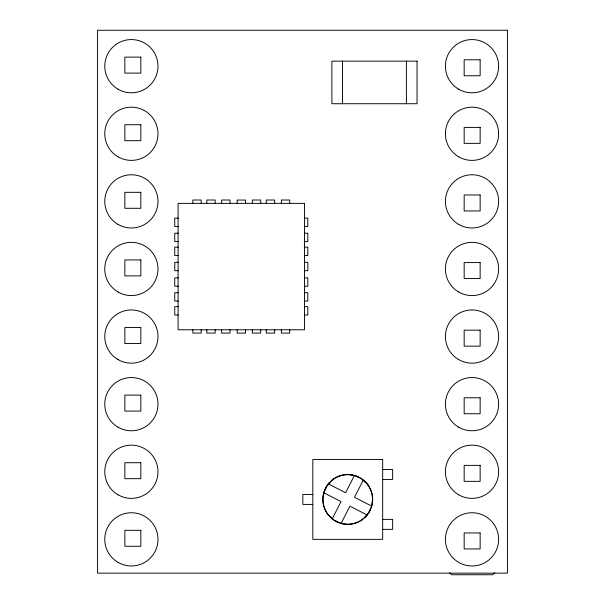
<?xml version="1.0" encoding="UTF-8"?>
<svg xmlns="http://www.w3.org/2000/svg" width="605" height="605" viewBox="0 0 605 605"><rect width="100%" height="100%" fill="white"/><g stroke="black" fill="none" stroke-linecap="round" stroke-linejoin="round"><path stroke-width="0.91" d="M372.491 500.501L371.379 506.861L368.657 512.722L364.505 517.676M332.357 518.561L341.046 501.613L324 492.878M354.341 475.689L345.599 492.735L328.659 484.045M341.19 523.212L349.924 506.166L366.872 514.855M363.166 480.347L354.477 497.287L371.523 506.03M494.648 572.754L492.651 574.75L451.663 574.75L449.666 572.754M328.742 483.274L333.574 478.903M361.926 519.967L366.759 515.596M178.278 218.133L174.732 218.133L174.732 226.489L178.278 226.489M304.247 218.133L307.801 218.133L307.801 226.489L304.247 226.489M178.278 233.212L174.732 233.212L174.732 241.569L178.278 241.569M304.247 233.212L307.801 233.212L307.801 241.569L304.247 241.569M178.278 247.15L174.732 247.15L174.732 255.507L178.278 255.507M304.247 247.15L307.801 247.15L307.801 255.507L304.247 255.507M178.331 262.336L174.785 262.336L174.785 270.692L178.331 270.692M304.3 262.336L307.847 262.336L307.847 270.692L304.3 270.692M178.278 277.869L174.732 277.869L174.732 286.226L178.278 286.226M304.247 277.869L307.801 277.869L307.801 286.226L304.247 286.226M178.278 292.699L174.732 292.699L174.732 301.056L178.278 301.056M304.247 292.699L307.801 292.699L307.801 301.056L304.247 301.056M178.278 306.659L174.732 306.659L174.732 315.008L178.278 315.008M304.247 306.659L307.801 306.659L307.801 315.008L304.247 315.008M382.67 469.488L392.653 469.488L392.653 479.47L382.67 479.47M312.815 494.436L302.833 494.436L302.833 504.419L312.815 504.419M382.67 519.385L392.653 519.385L392.653 529.367L382.67 529.367M365.987 482.707L361.034 478.563L355.173 475.84L348.813 474.721A24.752 24.752 0 0 0 331.018 481.225L326.874 486.178L324.151 492.039L323.032 498.407A24.752 24.752 0 0 0 329.536 516.194L334.489 520.345L340.35 523.068L346.718 524.18A24.752 24.752 0 0 0 368.657 512.722M363.915 480.43L368.286 485.263M327.222 513.607L331.585 518.44M406.401 61.143L406.401 103.727M342.528 61.143L342.528 103.727M289.727 203.567L289.727 200.013L281.37 200.013L281.37 203.567M289.727 329.528L289.727 333.083L281.37 333.083L281.37 329.528M274.647 203.567L274.647 200.013L266.298 200.013L266.298 203.567M274.647 329.528L274.647 333.083L266.298 333.083L266.298 329.528M260.71 203.567L260.71 200.013L252.353 200.013L252.353 203.567M260.71 329.528L260.71 333.083L252.353 333.083L252.353 329.528M245.532 203.613L245.532 200.066L237.175 200.066L237.175 203.613M245.532 329.581L245.532 333.128L237.175 333.128L237.175 329.581M229.998 203.567L229.998 200.013L221.642 200.013L221.642 203.567M229.998 329.528L229.998 333.083L221.642 333.083L221.642 329.528M215.161 203.567L215.161 200.013L206.804 200.013L206.804 203.567M215.161 329.528L215.161 333.083L206.804 333.083L206.804 329.528M201.208 203.567L201.208 200.013L192.851 200.013L192.851 203.567M201.208 329.528L201.208 333.083L192.851 333.083L192.851 329.528M367.25 483.879A24.949 24.949 0 0 1 372.287 503.927A24.949 24.949 0 0 1 365.39 517.078M362.561 519.514A24.949 24.949 0 0 1 331.464 518.341M328.243 514.991A24.949 24.949 0 0 1 329.46 482.457M331.464 480.529A24.949 24.949 0 0 1 365.39 481.792M363.287 480.181A24.752 24.752 0 0 1 372.347 502.339M372.06 504.177A24.752 24.752 0 0 1 371.636 505.984M370.396 509.463A24.752 24.752 0 0 1 369.133 511.936M343.958 523.907A24.752 24.752 0 0 1 342.127 523.552M337.756 522.092A24.752 24.752 0 0 1 335.276 520.822M332.969 519.294A24.752 24.752 0 0 1 330.837 517.509M323.183 496.569A24.752 24.752 0 0 1 323.471 494.731M324.439 491.169A24.752 24.752 0 0 1 326.39 486.964M327.918 484.658A24.752 24.752 0 0 1 329.71 482.525M351.573 475.001A24.752 24.752 0 0 1 353.396 475.348M356.05 476.127A24.752 24.752 0 0 1 358.614 477.209M507.421 30.25L97.579 30.25L97.579 573.154L507.421 573.154L507.421 30.25M140.829 57.127L124.857 57.127L124.857 73.099L140.829 73.099L140.829 57.127M480.143 59.789L464.171 59.789L464.171 75.761L480.143 75.761L480.143 59.789M417.049 61.143L331.888 61.143L331.888 103.727L417.049 103.727L417.049 61.143M140.829 124.728L124.857 124.728L124.857 140.693L140.829 140.693L140.829 124.728M480.143 127.39L464.171 127.39L464.171 143.355L480.143 143.355L480.143 127.39M140.829 192.322L124.857 192.322L124.857 208.294L140.829 208.294L140.829 192.322M480.143 194.984L464.171 194.984L464.171 210.948L480.143 210.948L480.143 194.984M304.496 203.363L178.082 203.363L178.082 329.778L304.496 329.778L304.496 203.363M140.829 259.923L124.857 259.923L124.857 275.888L140.829 275.888L140.829 259.923M480.143 262.578L464.171 262.578L464.171 278.55L480.143 278.55L480.143 262.578M140.829 327.517L124.857 327.517L124.857 343.481L140.829 343.481L140.829 327.517M480.143 330.179L464.171 330.179L464.171 346.143L480.143 346.143L480.143 330.179M140.829 395.11L124.857 395.11L124.857 411.082L140.829 411.082L140.829 395.11M480.143 397.772L464.171 397.772L464.171 413.744L480.143 413.744L480.143 397.772M382.678 459.513L312.823 459.513L312.823 539.358L382.678 539.358L382.678 459.513M140.829 462.712L124.857 462.712L124.857 478.676L140.829 478.676L140.829 462.712M480.143 465.374L464.171 465.374L464.171 481.338L480.143 481.338L480.143 465.374M140.829 530.305L124.857 530.305L124.857 546.277L140.829 546.277L140.829 530.305M480.143 532.967L464.171 532.967L464.171 548.939L480.143 548.939L480.143 532.967M453.205 558.173A26.612 26.612 0 0 0 497.733 546.239A26.612 26.612 0 0 0 465.139 513.645A26.612 26.612 0 0 0 453.205 558.173M458.719 156.824A26.612 26.612 0 0 0 498.633 133.773A26.612 26.612 0 0 0 458.719 110.73A26.612 26.612 0 0 0 458.719 156.824M458.719 292.018A26.612 26.612 0 0 0 498.633 268.968A26.612 26.612 0 0 0 458.719 245.917A26.612 26.612 0 0 0 458.719 292.018M458.719 224.417A26.612 26.612 0 0 0 498.633 201.374A26.612 26.612 0 0 0 458.719 178.324A26.612 26.612 0 0 0 458.719 224.417M458.719 359.612A26.612 26.612 0 0 0 498.633 336.562A26.612 26.612 0 0 0 458.719 313.519A26.612 26.612 0 0 0 458.719 359.612M458.719 427.206A26.612 26.612 0 0 0 498.633 404.163A26.612 26.612 0 0 0 458.719 381.112A26.612 26.612 0 0 0 458.719 427.206M458.719 494.807A26.612 26.612 0 0 0 498.633 471.756A26.612 26.612 0 0 0 458.719 448.713A26.612 26.612 0 0 0 458.719 494.807M458.719 89.222A26.612 26.612 0 0 0 498.633 66.179A26.612 26.612 0 0 0 458.719 43.129A26.612 26.612 0 0 0 458.719 89.222M118.073 562.4A26.612 26.612 0 0 0 157.988 539.358A26.612 26.612 0 0 0 118.073 516.307A26.612 26.612 0 0 0 118.073 562.4M118.073 156.824A26.612 26.612 0 0 0 157.988 133.773A26.612 26.612 0 0 0 118.073 110.73A26.612 26.612 0 0 0 118.073 156.824M118.073 292.018A26.612 26.612 0 0 0 157.988 268.968A26.612 26.612 0 0 0 118.073 245.917A26.612 26.612 0 0 0 118.073 292.018M118.073 224.417A26.612 26.612 0 0 0 157.988 201.374A26.612 26.612 0 0 0 118.073 178.324A26.612 26.612 0 0 0 118.073 224.417M118.073 359.612A26.612 26.612 0 0 0 157.988 336.562A26.612 26.612 0 0 0 118.073 313.519A26.612 26.612 0 0 0 118.073 359.612M118.073 427.206A26.612 26.612 0 0 0 157.988 404.163A26.612 26.612 0 0 0 118.073 381.112A26.612 26.612 0 0 0 118.073 427.206M118.073 494.807A26.612 26.612 0 0 0 157.988 471.756A26.612 26.612 0 0 0 118.073 448.713A26.612 26.612 0 0 0 118.073 494.807M118.073 89.222A26.612 26.612 0 0 0 157.988 66.179A26.612 26.612 0 0 0 118.073 43.129A26.612 26.612 0 0 0 118.073 89.222"/></g></svg>
